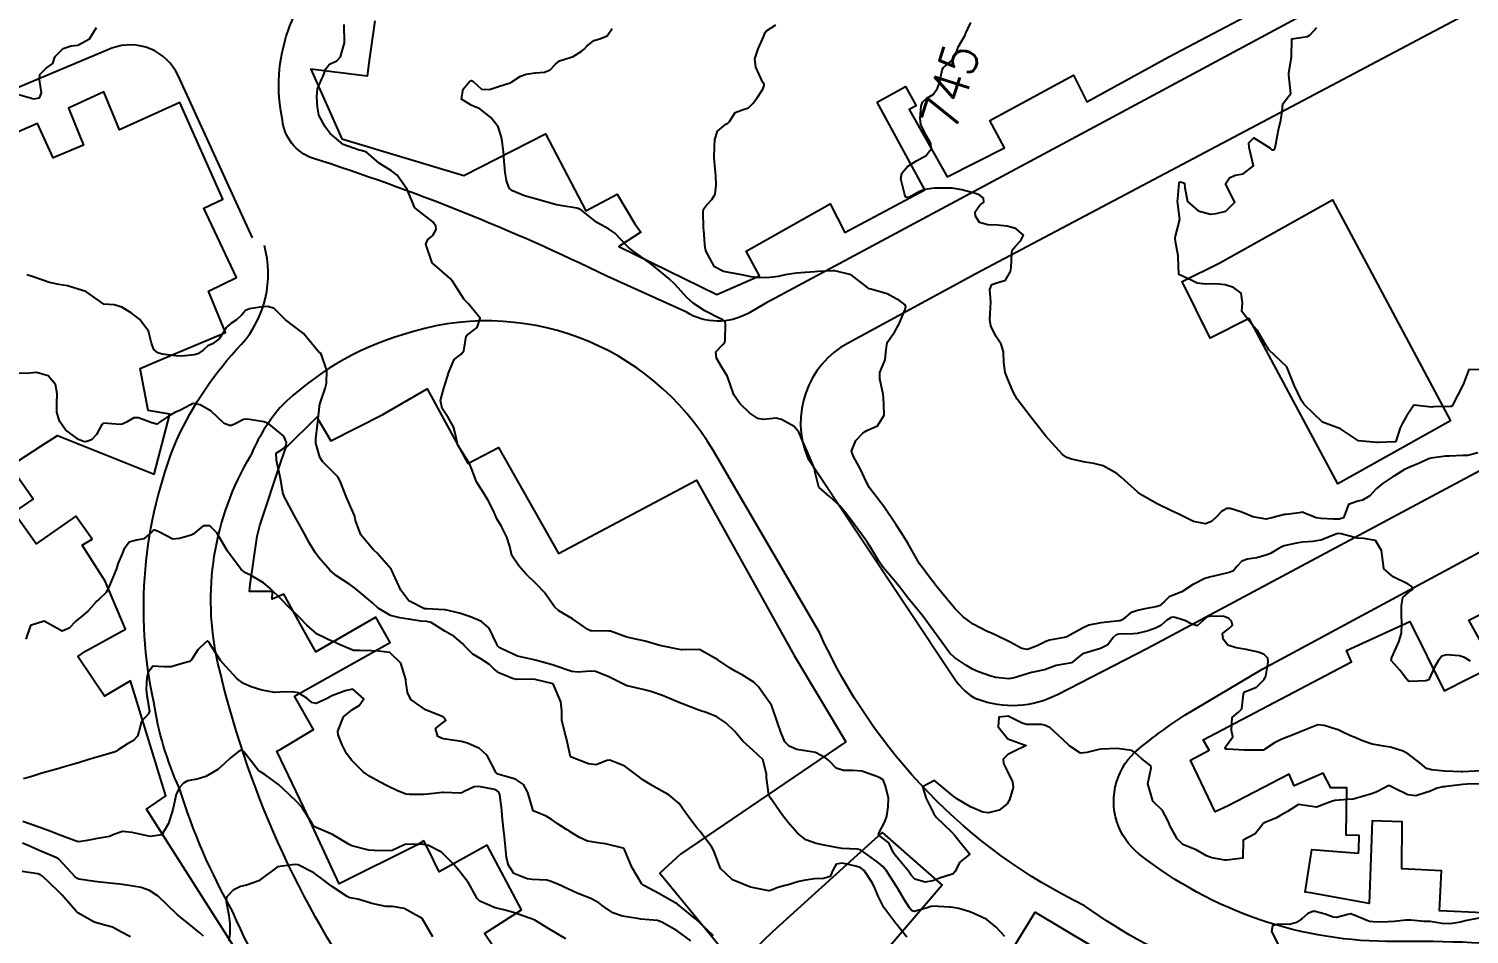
# Model space of a CAD drawing. Header units: metres. Extents: x 286371 to 293043, y 7462578 to 7466404.
# Drawn here: x 291840.9 to 291999, y 7462944 to 7463043.4 of the extents above; entities that cross this region are included whole.
import ezdxf
from ezdxf.enums import TextEntityAlignment as Align

# ---------------------------------------------------------------- set-up
doc = ezdxf.new("R2010")
doc.units = ezdxf.units.M
doc.header["$MEASUREMENT"] = 0
for name, color, linetype in [('Cotas', 45, 'Continuous'), ('Curvas de Nivel 1m', 11, 'Continuous'), ('Curvas de Nivel 5m', 15, 'Continuous'), ('Edificações', 30, 'Continuous'), ('Vias primárias', 230, 'Continuous')]:
    doc.layers.add(name, color=color, linetype=linetype)
doc.styles.add('Style-STANDARD', font='STANDARD.shx')

msp = doc.modelspace()

# ---------------------------------------------------------------- linework, layer by layer
at = {"layer": 'Curvas de Nivel 1m', "flags": 128}
for points, elevation in [([(291839.64, 7463036.26), (291841.44, 7463035.74), (291842.03, 7463035.83), (291842.25, 7463036.41), (291842.04, 7463037.85), (291842.08, 7463038.42), (291842.79, 7463039.11), (291843.5, 7463039.6), (291843.7, 7463040.21), (291843.78, 7463040.39), (291844.64, 7463041.26), (291845.53, 7463041.55), (291846.27, 7463041.61), (291847.54, 7463042.33), (291848.32, 7463043.56)], 741), ([(292000.3, 7462960.55), (291998.81, 7462960.52), (291998.3, 7462960.48), (291996.48, 7462960.24), (291996.3, 7462960.22), (291996.13, 7462960.22), (291995.49, 7462960.07), (291994.65, 7462959.71), (291994.29, 7462959.58), (291993.15, 7462959.23), (291992.28, 7462959.33), (291990.63, 7462960.14), (291990.3, 7462960.32), (291990.13, 7462960.31), (291989.79, 7462960.15), (291988.8, 7462959.65), (291988.28, 7462959.46), (291987.31, 7462959.16), (291986.27, 7462958.87), (291985.68, 7462958.81), (291984.27, 7462958.7), (291983.9, 7462958.61), (291982.9, 7462958.25), (291982.48, 7462958.05), (291982.26, 7462958), (291980.26, 7462958.29), (291979.05, 7462957.51), (291978.24, 7462957.02), (291977.79, 7462956.79), (291976.7, 7462956.35), (291976.39, 7462956.19), (291976.23, 7462955.99), (291975.52, 7462955.06), (291974.2, 7462954.38), (291974.17, 7462952.38), (291972.41, 7462952.17), (291972.17, 7462952.18), (291970.75, 7462952.44), (291970.18, 7462952.66), (291969.03, 7462953.31), (291968.19, 7462953.63), (291967.58, 7462953.87), (291966.96, 7462954.5), (291966.7, 7462954.99), (291966.22, 7462955.84), (291965.91, 7462956.52), (291965.35, 7462957.62), (291964.39, 7462958.54), (291964.32, 7462958.6), (291964.27, 7462958.69), (291963.74, 7462960.55), (291964.09, 7462962.31), (291964.05, 7462962.54), (291963.06, 7462963.28), (291962.35, 7462963.95), (291961.98, 7462964.2), (291960.36, 7462964.44), (291958.63, 7462964.36), (291958.36, 7462964.33), (291957.02, 7462963.98), (291956.35, 7462963.91), (291955.16, 7462964.68), (291954.38, 7462965.45), (291952.98, 7462966.72), (291952.4, 7462967), (291952.07, 7462967.06), (291950.4, 7462967.05), (291949.94, 7462967.22), (291948.41, 7462967.96), (291947.36, 7462967.85), (291947.29, 7462966.8), (291948.37, 7462965.5), (291950.36, 7462964.75), (291949.02, 7462964.11), (291948.35, 7462963.76), (291947.86, 7462963.27), (291947.89, 7462962.79), (291948.32, 7462961.91), (291948.86, 7462960.78), (291948.93, 7462960.13), (291948.54, 7462958.78), (291948.45, 7462958.61), (291948.27, 7462958.35), (291947.4, 7462957.66), (291946.25, 7462957.35), (291945.62, 7462957.45), (291944.26, 7462958.04), (291942.82, 7462958.87), (291942.28, 7462959.25), (291940.3, 7462960.9), (291939, 7462960.22), (291939.4, 7462958.92), (291940.25, 7462957.24), (291940.5, 7462956.9), (291942.22, 7462955.24), (291942.55, 7462954.87), (291944.18, 7462952.84), (291943.08, 7462951.94), (291942.56, 7462950.87), (291942.36, 7462950.66), (291942.15, 7462950.6), (291940.85, 7462950.18), (291940.13, 7462949.9), (291939.28, 7462949.77), (291938.14, 7462950.1), (291937.73, 7462950.53), (291937.44, 7462950.95), (291936.18, 7462952.51), (291935.96, 7462952.75), (291935.82, 7462952.97), (291935.29, 7462954.07), (291934.21, 7462954.93), (291934.18, 7462954.96), (291934.15, 7462955), (291934.22, 7462955.22), (291934.84, 7462956.38), (291935.06, 7462956.98), (291935.23, 7462958.01), (291935.25, 7462958.98), (291934.94, 7462960.34), (291934.66, 7462960.99), (291934.31, 7462961.2), (291933.97, 7462961.34), (291932.32, 7462961.92), (291931.34, 7462962.02), (291930.32, 7462962.02), (291929.53, 7462962.28), (291928.7, 7462963.09), (291928.52, 7462963.27), (291928.34, 7462963.41), (291927.24, 7462964), (291926.35, 7462964.12), (291925.19, 7462964.3), (291924.36, 7462964.69), (291923.88, 7462965.16), (291923.44, 7462966.23), (291923.11, 7462967.17), (291922.93, 7462967.7), (291922.42, 7462969.18), (291921.58, 7462970.34), (291920.97, 7462971.21), (291920.46, 7462971.72), (291919.21, 7462972.5), (291918.49, 7462972.88), (291917.87, 7462973.25), (291916.51, 7462974.17), (291914.52, 7462975.3), (291912.59, 7462975.26), (291912.52, 7462975.27), (291912.12, 7462975.34), (291910.53, 7462975.64), (291910.16, 7462975.74), (291908.54, 7462976.22), (291907.51, 7462976.44), (291906.54, 7462976.66), (291904.72, 7462977.29), (291904.55, 7462977.32), (291902.71, 7462977.33), (291902.55, 7462977.35), (291902.24, 7462977.49), (291900.57, 7462978.65), (291899.06, 7462979.54), (291898.59, 7462979.99), (291897.49, 7462981.56), (291896.63, 7462982.48), (291895.44, 7462983.59), (291894.66, 7462984.46), (291893.9, 7462985.62), (291893.7, 7462986.61), (291893.37, 7462987.62), (291892.72, 7462988.86), (291892.24, 7462989.64), (291891.88, 7462990.51), (291891.32, 7462991.66), (291890.79, 7462992.48), (291890.01, 7462993.68), (291889.54, 7462994.97), (291889.25, 7462995.69), (291888.84, 7462996.33), (291887.99, 7462997.71), (291887.71, 7462998.88), (291887.51, 7462999.72), (291886.91, 7463000.74), (291886.27, 7463001.73), (291886.07, 7463002.61), (291886.36, 7463003.73), (291886.5, 7463004.19), (291886.98, 7463005.72), (291887.59, 7463007.13), (291888.33, 7463007.7), (291888.65, 7463008.07), (291888.9, 7463009.7), (291888.96, 7463009.78), (291889.05, 7463009.84), (291890.11, 7463010.63), (291890.41, 7463011.67), (291889.1, 7463013.28), (291888.66, 7463013.7), (291887.82, 7463015.02), (291887.38, 7463015.72), (291887.14, 7463016), (291885.16, 7463017.75), (291884.45, 7463019.77), (291884.68, 7463020.3), (291885.22, 7463020.74), (291885.58, 7463021.4), (291885.57, 7463021.75), (291885.24, 7463022.22), (291883.26, 7463023.78), (291882.43, 7463025.8), (291881.32, 7463027.37), (291880.71, 7463027.82), (291879.34, 7463028.68), (291877.95, 7463029.87), (291877.36, 7463030.08), (291877.13, 7463030.11), (291875.37, 7463030.72), (291873.96, 7463031.93), (291873.4, 7463032.68), (291872.73, 7463033.94), (291872.56, 7463034.81), (291872.5, 7463035.95), (291872.58, 7463036.83), (291873.06, 7463037.94), (291873.19, 7463038.23), (291873.49, 7463039.03), (291873.87, 7463039.55), (291874.68, 7463039.92), (291875.09, 7463040.33), (291875.53, 7463041.9), (291875.48, 7463043.91)], 742), ([(292000.33, 7462961.97), (291998.32, 7462961.88), (291998.18, 7462961.88), (291996.32, 7462961.93), (291994.87, 7462962.08), (291994.33, 7462962.23), (291993.63, 7462962.8), (291992.35, 7462963.82), (291991.75, 7462964.12), (291990.36, 7462964.56), (291989.87, 7462964.64), (291988.36, 7462964.9), (291987.3, 7462965.26), (291986.38, 7462965.67), (291986, 7462965.83), (291985.15, 7462966.22), (291984.62, 7462966.46), (291984.39, 7462966.55), (291983.1, 7462966.96), (291982.4, 7462967.01), (291980.56, 7462966.29), (291980.38, 7462966.21), (291980.24, 7462966.16), (291978.37, 7462965.43), (291977.65, 7462965.05), (291976.58, 7462964.35), (291976.45, 7462964.26), (291976.35, 7462964.23), (291974.5, 7462964.23), (291974.35, 7462964.24), (291972.43, 7462964.34), (291972.35, 7462964.35), (291972.24, 7462964.42), (291972.24, 7462964.53), (291972.36, 7462964.74), (291973.07, 7462965.71), (291972.91, 7462966.41), (291972.99, 7462967.83), (291973.69, 7462968.4), (291974.04, 7462968.78), (291974.25, 7462970.39), (291974.28, 7462970.56), (291974.46, 7462970.68), (291975.66, 7462971.17), (291976.48, 7462971.97), (291976.62, 7462972.22), (291976.67, 7462972.35), (291976.96, 7462973.89), (291976.91, 7462974.35), (291976.52, 7462974.74), (291975.9, 7462974.99), (291974.53, 7462975.28), (291973.44, 7462975.49), (291972.53, 7462975.75), (291972, 7462976.42), (291971.92, 7462977.06), (291972.56, 7462977.52), (291973.01, 7462977.96), (291972.93, 7462978.41), (291972.58, 7462978.74), (291972.09, 7462978.91), (291970.58, 7462978.96), (291970.2, 7462978.83), (291969.79, 7462978.46), (291969.15, 7462977.88), (291968.57, 7462978.06), (291967.8, 7462978.49), (291966.58, 7462978.85), (291966.29, 7462978.8), (291965.8, 7462978.52), (291965.16, 7462977.93), (291964.56, 7462977.64), (291963.76, 7462977.34), (291962.55, 7462977.05), (291962.12, 7462977.01), (291960.55, 7462976.98), (291960.24, 7462976.91), (291959.93, 7462976.6), (291959.33, 7462975.81), (291958.53, 7462975.41), (291956.71, 7462974.86), (291956.52, 7462974.77), (291956.38, 7462974.67), (291955.36, 7462973.82), (291954.5, 7462973.68), (291953.65, 7462973.55), (291952.49, 7462973.1), (291952.2, 7462973.01), (291950.96, 7462972.75), (291950.58, 7462972.66), (291950.48, 7462972.63), (291949.07, 7462972.18), (291948.47, 7462972.09), (291947.05, 7462972.23), (291946.48, 7462972.37), (291945.14, 7462972.83), (291944.49, 7462973.14), (291943.81, 7462973.53), (291942.51, 7462974.4), (291941.98, 7462974.88), (291940.54, 7462976.9), (291939.08, 7462978.93), (291938.58, 7462979.51), (291937.38, 7462980.95), (291936.63, 7462981.99), (291935.8, 7462982.98), (291934.66, 7462984.28), (291934.2, 7462985), (291933.43, 7462986.27), (291932.96, 7462987.02), (291932.71, 7462987.39), (291931.49, 7462989.04), (291930.75, 7462990.04), (291929.92, 7462991.07), (291928.78, 7462992.08), (291927.61, 7462993.1), (291927.21, 7462994.71), (291927.14, 7462995.11), (291926.83, 7462995.84), (291926.28, 7462997.12), (291925.82, 7462998.18), (291925.4, 7462999.14), (291924.89, 7462999.78), (291923.52, 7463000.55), (291922.91, 7463000.67), (291921.55, 7463000.55), (291920.91, 7463000.65), (291920.05, 7463001.22), (291918.93, 7463002.31), (291918.27, 7463003.24), (291917.9, 7463004.32), (291917.6, 7463005.26), (291917, 7463006.22), (291916.38, 7463007.27), (291916.32, 7463007.98), (291917.04, 7463008.73), (291917.28, 7463009.02), (291917.32, 7463009.26), (291917.38, 7463010.95), (291917.33, 7463011.26), (291917.08, 7463011.46), (291916.74, 7463011.61), (291915.09, 7463012.46), (291913.82, 7463013.31), (291913.11, 7463013.94), (291911.82, 7463015.34), (291911.14, 7463016.03), (291909.5, 7463017.38), (291909.17, 7463017.64), (291908.33, 7463018.25), (291907.19, 7463019.04), (291906.73, 7463019.42), (291905.22, 7463021), (291904.52, 7463021.45), (291903.23, 7463022.16), (291901.54, 7463023.5), (291901.26, 7463023.67), (291901.03, 7463023.74), (291899.26, 7463024.01), (291898.65, 7463024.15), (291897.27, 7463024.55), (291895.97, 7463024.89), (291895.28, 7463025.09), (291893.98, 7463025.62), (291893.6, 7463025.93), (291893.31, 7463026.76), (291893.16, 7463027.64), (291893.04, 7463029.32), (291893.02, 7463029.63), (291892.84, 7463031.09), (291892.74, 7463031.64), (291892.41, 7463032.65), (291891.62, 7463033.65), (291891.42, 7463033.85), (291890.4, 7463034.64), (291889.43, 7463035.05), (291888.37, 7463035.71), (291888.55, 7463036.79), (291889.31, 7463037.69), (291889.48, 7463037.76), (291889.63, 7463037.68), (291890.57, 7463036.78), (291891.46, 7463036.77), (291892.12, 7463036.99), (291893.47, 7463037.41), (291893.63, 7463037.46), (291893.91, 7463037.62), (291894.86, 7463038.22), (291895.49, 7463038.45), (291896.48, 7463038.59), (291897.49, 7463038.66), (291898.12, 7463038.93), (291898.69, 7463039.55), (291899.14, 7463039.91), (291899.51, 7463040.03), (291900.64, 7463040.4), (291901.53, 7463040.92), (291901.85, 7463041.18), (291902.13, 7463041.5), (291902.9, 7463042.13), (291903.55, 7463042.32), (291904.36, 7463042.65), (291904.93, 7463043.45)], 743), ([(291999.14, 7462974), (291998.51, 7462974.41), (291997.95, 7462974.59), (291996.51, 7462974.71), (291996, 7462974.56), (291995.6, 7462974.06), (291995.21, 7462973.35), (291994.63, 7462972.07), (291994.57, 7462971.98), (291994.47, 7462971.92), (291994.26, 7462971.87), (291992.47, 7462971.79), (291992.26, 7462971.9), (291992.08, 7462972.11), (291991.4, 7462973.03), (291990.5, 7462974.05), (291990.45, 7462974.15), (291990.51, 7462974.4), (291991.3, 7462976.12), (291991.59, 7462977.08), (291991.62, 7462978.12), (291991.58, 7462979.12), (291991.58, 7462980.12), (291991.72, 7462981.01), (291992.63, 7462981.8), (291992.83, 7462981.91), (291992.75, 7462982.1), (291992.64, 7462982.26), (291992.3, 7462982.45), (291990.65, 7462983.25), (291989.64, 7462984.15), (291989.48, 7462985.35), (291989.39, 7462986.15), (291988.71, 7462987.25), (291987.43, 7462987.46), (291986.71, 7462987.53), (291984.97, 7462987.97), (291984.72, 7462988.03), (291984.48, 7462987.99), (291982.71, 7462987.29), (291981.84, 7462987.14), (291980.71, 7462987.08), (291980.05, 7462986.96), (291978.7, 7462986.66), (291978.45, 7462986.57), (291978.05, 7462986.33), (291977.21, 7462985.83), (291976.68, 7462985.64), (291975.7, 7462985.35), (291974.68, 7462985.19), (291974.06, 7462985), (291973.51, 7462984.4), (291973.13, 7462983.93), (291972.65, 7462983.73), (291971.61, 7462983.47), (291970.65, 7462983.25), (291970, 7462983.09), (291968.79, 7462982.47), (291968.69, 7462982.42), (291968.63, 7462982.38), (291967.48, 7462981.64), (291966.62, 7462981.29), (291966.07, 7462981.06), (291965.52, 7462980.52), (291965.03, 7462980.1), (291964.6, 7462979.96), (291963.39, 7462979.75), (291962.59, 7462979.57), (291961.84, 7462979.32), (291960.97, 7462978.59), (291960.71, 7462978.45), (291960.57, 7462978.43), (291958.92, 7462978.26), (291958.57, 7462978.21), (291957.24, 7462977.97), (291956.56, 7462977.65), (291954.85, 7462976.69), (291954.54, 7462976.62), (291952.94, 7462976.31), (291952.54, 7462976.16), (291951.58, 7462975.68), (291950.52, 7462975.31), (291949.88, 7462975.41), (291948.53, 7462976.13), (291947.18, 7462976.8), (291946.55, 7462977.07), (291946.11, 7462977.26), (291944.56, 7462978.07), (291943.47, 7462978.86), (291942.59, 7462979.75), (291941.64, 7462980.89), (291940.62, 7462982.14), (291940, 7462982.91), (291938.67, 7462984.71), (291938.53, 7462984.94), (291938.34, 7462985.27), (291937.4, 7462986.95), (291936.72, 7462988.02), (291936.11, 7462988.97), (291934.76, 7462990.99), (291933.16, 7462993.02), (291932.8, 7462993.73), (291932.23, 7462995.03), (291931.42, 7462996.48), (291931.2, 7462997.05), (291931.69, 7462998.23), (291932.45, 7462999.03), (291932.7, 7462999.22), (291932.89, 7462999.33), (291934.05, 7462999.85), (291934.77, 7463001), (291934.78, 7463001.13), (291934.72, 7463003), (291934.68, 7463003.27), (291934.32, 7463005), (291934.3, 7463005.69), (291934.86, 7463007), (291934.9, 7463007.1), (291935.02, 7463008.24), (291935.1, 7463008.92), (291935.12, 7463008.99), (291935.9, 7463010.13), (291936.4, 7463010.97), (291937.09, 7463012.63), (291937.15, 7463012.95), (291937.1, 7463013.11), (291936.52, 7463013.55), (291935.12, 7463014.32), (291933.32, 7463014.84), (291933.13, 7463014.89), (291932.97, 7463015.03), (291931.15, 7463016.42), (291929.37, 7463016.87), (291929.16, 7463016.87), (291927.5, 7463016.77), (291927.16, 7463016.74), (291925.65, 7463016.64), (291925.16, 7463016.59), (291923.91, 7463016.4), (291923.15, 7463016.23), (291922.23, 7463016.11), (291921.15, 7463016.09), (291920.18, 7463016.18), (291919.15, 7463016.42), (291917.72, 7463016.69), (291917.16, 7463016.78), (291916.16, 7463017.28), (291915.19, 7463019.04), (291915.15, 7463019.3), (291915.14, 7463019.35), (291914.97, 7463021.3), (291914.96, 7463021.57), (291914.9, 7463023.3), (291914.94, 7463023.61), (291915.27, 7463024.06), (291915.88, 7463024.68), (291916.23, 7463025.28), (291916.33, 7463026.25), (291916.3, 7463027.28), (291916.2, 7463028.41), (291916.13, 7463029.28), (291916.17, 7463030.48), (291916.2, 7463031.28), (291916.48, 7463032.18), (291917.4, 7463032.95), (291917.61, 7463033.06), (291917.79, 7463033.26), (291918.44, 7463034.23), (291919.42, 7463034.59), (291919.89, 7463034.76), (291920.35, 7463035.22), (291920.83, 7463035.83), (291921.46, 7463036.81), (291921.62, 7463037.2), (291921.6, 7463037.34), (291921.47, 7463037.54), (291920.7, 7463039.22), (291920.6, 7463040.13), (291920.96, 7463041.21), (291921.56, 7463042.62), (291921.72, 7463043.03), (291921.86, 7463043.19), (291922.89, 7463043.86)], 744), ([(292000.99, 7463005.98), (291998.99, 7463006.01), (291998.44, 7463004.55), (291998.17, 7463004.03), (291997.75, 7463003.23), (291997.15, 7463002.04), (291997.02, 7463001.96), (291996.93, 7463001.95), (291995.1, 7463001.91), (291994.93, 7463001.9), (291992.93, 7463002.1), (291992.12, 7463000.92), (291991.69, 7463000.12), (291991.42, 7462999.61), (291990.97, 7462998.13), (291990.92, 7462998.09), (291990.87, 7462998.08), (291989.01, 7462998.03), (291988.87, 7462998.03), (291986.87, 7462998.19), (291984.89, 7462999.52), (291982.9, 7463000.25), (291980.93, 7463002.14), (291980.82, 7463002.29), (291980.61, 7463002.62), (291979.81, 7463004.3), (291979, 7463006.31), (291977.03, 7463008.19), (291976.9, 7463008.35), (291976.69, 7463008.7), (291975.72, 7463010.36), (291975.07, 7463011.08), (291974.07, 7463012.39), (291974.14, 7463013.36), (291973.98, 7463014.39), (291973.13, 7463015.04), (291972.23, 7463015.33), (291971.14, 7463015.43), (291970.07, 7463015.39), (291969.14, 7463015.51), (291968.49, 7463015.82), (291967.15, 7463016.45), (291967.12, 7463016.5), (291967.06, 7463018.37), (291967.05, 7463018.5), (291966.77, 7463020.06), (291966.73, 7463020.5), (291967.24, 7463022.49), (291967, 7463024.5), (291967.02, 7463024.75), (291967.18, 7463026.5), (291967.22, 7463026.58), (291967.31, 7463026.62), (291967.76, 7463026.49), (291967.81, 7463025.98), (291968.1, 7463024.48), (291969.26, 7463023.43), (291970.6, 7463023.09), (291971.25, 7463023.14), (291972.29, 7463023.39), (291973.27, 7463024.4), (291972.25, 7463026.42), (291972.68, 7463027.05), (291973.32, 7463027.34), (291974.19, 7463027.52), (291975.33, 7463028.37), (291974.84, 7463030.38), (291974.83, 7463030.92), (291975.38, 7463031.47), (291977.11, 7463030.35), (291977.36, 7463030.15), (291977.59, 7463030.12), (291977.7, 7463030.34), (291977.98, 7463031.74), (291978.07, 7463032.33), (291978.35, 7463033.39), (291978.49, 7463034.33), (291978.56, 7463035.2), (291979.45, 7463036.31), (291979.21, 7463038.32), (291979.22, 7463038.59), (291979.52, 7463040.31), (291979.55, 7463042.31), (291981.26, 7463042.58), (291981.56, 7463042.77), (291982.29, 7463043.56)], 746), ([(291948.04, 7462943.78), (291947.07, 7462944.8), (291946.07, 7462945.64), (291944.56, 7462946.36), (291944.08, 7462946.53), (291942.99, 7462946.86), (291942.09, 7462947.02), (291941.94, 7462947.02), (291940.09, 7462947.11), (291939.9, 7462947.09), (291939.41, 7462946.91), (291938.08, 7462946.54), (291937.79, 7462946.65), (291937.56, 7462946.94), (291936.99, 7462947.84), (291936.32, 7462948.97), (291936.24, 7462949.09), (291936.13, 7462949.27), (291935.47, 7462950.31), (291935.03, 7462950.99), (291934.64, 7462951.47), (291934.17, 7462951.88), (291932.54, 7462953.03), (291932.34, 7462953.19), (291932.19, 7462953.29), (291931.84, 7462953.39), (291930.19, 7462953.46), (291929.74, 7462953.52), (291928.19, 7462953.82), (291927.32, 7462953.99), (291926.2, 7462954.4), (291925.25, 7462955.14), (291924.23, 7462956.3), (291923.59, 7462957.16), (291922.27, 7462959.03), (291922.18, 7462959.19), (291922.12, 7462959.34), (291921.88, 7462961.19), (291921.87, 7462961.63), (291921.47, 7462963.2), (291920.35, 7462964.26), (291919.25, 7462965.23), (291918.38, 7462966.28), (291917.4, 7462967.26), (291916.4, 7462967.9), (291915.36, 7462968.34), (291914.42, 7462968.64), (291912.64, 7462969.33), (291912.43, 7462969.4), (291912.34, 7462969.43), (291910.45, 7462970.23), (291909.15, 7462970.69), (291908.46, 7462970.88), (291906.58, 7462971.3), (291906.46, 7462971.34), (291906.3, 7462971.43), (291904.48, 7462972.33), (291903.1, 7462972.86), (291902.49, 7462972.93), (291901.19, 7462972.8), (291900.48, 7462972.88), (291898.55, 7462973.54), (291898.49, 7462973.56), (291898.47, 7462973.57), (291896.5, 7462974.12), (291895.83, 7462974.26), (291894.51, 7462974.57), (291892.8, 7462975.35), (291892.52, 7462975.51), (291892.37, 7462975.64), (291892.21, 7462975.96), (291891.43, 7462977.65), (291890.56, 7462978.37), (291889.38, 7462978.87), (291888.58, 7462979.15), (291888.15, 7462979.27), (291886.58, 7462979.64), (291886.51, 7462979.65), (291884.58, 7462979.74), (291884.3, 7462979.77), (291882.6, 7462980.65), (291881.71, 7462981.81), (291880.91, 7462983.56), (291880.81, 7462983.82), (291880.66, 7462984.11), (291879.13, 7462985.85), (291878.69, 7462986.27), (291877.33, 7462987.88), (291876.74, 7462989.46), (291876.66, 7462989.89), (291876.62, 7462990.01), (291875.8, 7462991.9), (291875.12, 7462993.59), (291874.99, 7462993.91), (291874.81, 7462994.25), (291873.13, 7462995.94), (291872.84, 7462996.41), (291872.39, 7462997.95), (291872.4, 7462998.43), (291872.57, 7462999.95), (291872.6, 7463000.25), (291872.78, 7463001.95), (291872.8, 7463002.07), (291872.93, 7463002.56), (291873.41, 7463003.94), (291873.57, 7463004.54), (291873.6, 7463005.93), (291873.01, 7463007.65), (291872.88, 7463007.81), (291872.71, 7463007.94), (291871.04, 7463009.96), (291869.07, 7463011.47), (291868.52, 7463012.01), (291867.8, 7463012.73), (291867.1, 7463012.94), (291866.29, 7463012.85), (291865.09, 7463012.7), (291864.66, 7463012.5), (291864.3, 7463012.08), (291863.68, 7463011.48), (291863.07, 7463011.09), (291862.55, 7463010.62), (291862.25, 7463010.11), (291861.78, 7463009.38), (291861.04, 7463008.86), (291860.54, 7463008.63), (291860, 7463008.14), (291859.42, 7463007.75), (291859.02, 7463007.63), (291857.69, 7463007.5), (291857.01, 7463007.54), (291855.5, 7463007.72), (291855.02, 7463007.84), (291854.6, 7463008.22), (291854.36, 7463008.9), (291854.01, 7463010.23), (291853.07, 7463011.53), (291852.1, 7463012.26), (291851.09, 7463012.88), (291850.26, 7463013.12), (291849.1, 7463013.2), (291847.49, 7463014.33), (291847.12, 7463014.58), (291846.75, 7463014.71), (291845.13, 7463015.2), (291844.16, 7463015.34), (291843.13, 7463015.56), (291841.36, 7463016.2), (291841.14, 7463016.27), (291840.65, 7463016.43)], 741), ([(291916.04, 7462943.85), (291914.56, 7462945.3), (291914.07, 7462945.72), (291912.09, 7462947.33), (291910.11, 7462948.47), (291908.38, 7462949.39), (291908.13, 7462949.59), (291907.08, 7462951.41), (291906.26, 7462953.35), (291906.22, 7462953.42), (291906.18, 7462953.46), (291906.13, 7462953.48), (291904.19, 7462953.95), (291903.61, 7462954.05), (291902.2, 7462954.25), (291901.35, 7462954.65), (291900.21, 7462955.36), (291900.11, 7462955.41), (291899.92, 7462955.52), (291898.89, 7462956.21), (291898.23, 7462956.68), (291897.67, 7462956.99), (291896.24, 7462957.58), (291895.65, 7462959.59), (291895.19, 7462960.49), (291894.31, 7462961.06), (291892.35, 7462961.61), (291892.31, 7462961.63), (291892.29, 7462961.64), (291892.19, 7462961.77), (291891.2, 7462963.66), (291890.36, 7462964.43), (291889.04, 7462965.02), (291888.37, 7462965.2), (291886.66, 7462965.44), (291886.37, 7462965.5), (291885.79, 7462965.74), (291885.51, 7462966.63), (291886.4, 7462967.31), (291886.64, 7462967.49), (291886.56, 7462967.73), (291886.41, 7462967.86), (291886.18, 7462967.97), (291884.42, 7462968.67), (291882.81, 7462969.79), (291882.45, 7462970.56), (291882.28, 7462971.8), (291882.27, 7462972), (291881.73, 7462973.81), (291880.51, 7462974.97), (291879.25, 7462975.11), (291878.51, 7462975.13), (291877.19, 7462975.19), (291876.51, 7462975.2), (291874.79, 7462975.91), (291874.53, 7462976.05), (291874.3, 7462976.14), (291872.54, 7462976.98), (291871.41, 7462977.96), (291870.58, 7462978.82), (291869.38, 7462979.99), (291868.61, 7462980.78), (291867.35, 7462982.02), (291866.63, 7462982.61), (291865.29, 7462983.41), (291864.65, 7462983.72), (291864.19, 7462984.07), (291862.68, 7462986.09), (291861.51, 7462988.11), (291860.73, 7462988.88), (291860, 7462988.86), (291859.13, 7462988.15), (291858.91, 7462987.95), (291858.71, 7462987.84), (291857.4, 7462987.48), (291856.7, 7462987.42), (291855.14, 7462988.21), (291854.72, 7462988.4), (291854.55, 7462988.38), (291854.39, 7462988.22), (291853.51, 7462987.43), (291852.7, 7462987.28), (291851.88, 7462987.07), (291851.32, 7462986.26), (291851.14, 7462985.8), (291850.66, 7462984.68), (291850.53, 7462984.28), (291850.46, 7462984.08), (291849.72, 7462982.3), (291849.37, 7462981.55), (291848.6, 7462980.8), (291848.33, 7462980.59), (291848.07, 7462980.32), (291847.39, 7462979.53), (291846.57, 7462978.84), (291846.29, 7462978.62), (291846, 7462978.35), (291845.29, 7462977.62), (291844.55, 7462977.32), (291842.56, 7462978.4), (291841.06, 7462977.93), (291840.53, 7462976.43)], 739), ([(291913.57, 7462943.31), (291912.05, 7462944.4), (291910.36, 7462945.36), (291910.07, 7462945.49), (291909.91, 7462945.53), (291908.07, 7462945.71), (291907.71, 7462945.76), (291906.07, 7462946.01), (291905, 7462946.37), (291904.09, 7462947.02), (291903.84, 7462947.21), (291903.46, 7462947.47), (291902.57, 7462947.95), (291902.1, 7462948.13), (291901.07, 7462948.55), (291900.12, 7462949), (291898.94, 7462949.54), (291898.13, 7462949.87), (291897.73, 7462949.96), (291896.13, 7462950.06), (291895.6, 7462950.12), (291894.14, 7462950.69), (291893.54, 7462951.62), (291893.33, 7462952.46), (291893.22, 7462953.63), (291893.11, 7462954.72), (291893, 7462955.63), (291892.86, 7462957.02), (291892.79, 7462957.64), (291892.58, 7462959.34), (291892.46, 7462959.64), (291892.29, 7462959.79), (291892.01, 7462959.93), (291890.29, 7462960.27), (291889.76, 7462960.21), (291888.66, 7462959.7), (291888.42, 7462959.57), (291888.28, 7462959.54), (291886.4, 7462959.61), (291886.28, 7462959.61), (291884.64, 7462959.4), (291884.28, 7462959.38), (291882.69, 7462959.37), (291882.28, 7462959.43), (291881.28, 7462959.81), (291880.29, 7462960.3), (291879.38, 7462960.76), (291878.31, 7462961.34), (291877.57, 7462961.87), (291876.33, 7462963.11), (291875.76, 7462963.89), (291875.28, 7462964.82), (291874.84, 7462965.91), (291874.79, 7462966.32), (291875.42, 7462967.9), (291876.42, 7462968.72), (291877.15, 7462969.14), (291877.65, 7462969.87), (291876.45, 7462970.92), (291875.59, 7462970.75), (291874.44, 7462970.31), (291874.15, 7462970.2), (291873.64, 7462969.93), (291872.43, 7462969.38), (291871.95, 7462969.47), (291871.41, 7462969.96), (291870.44, 7462970.53), (291869.77, 7462970.66), (291868.44, 7462970.61), (291867.87, 7462970.59), (291866.45, 7462970.81), (291865.29, 7462971.21), (291864.46, 7462971.55), (291863.75, 7462972.08), (291862.49, 7462973.42), (291861.93, 7462974.1), (291860.74, 7462975.91), (291860.61, 7462976.12), (291860.54, 7462976.21), (291860.46, 7462976.2), (291860.35, 7462976.13), (291859.42, 7462975.24), (291858.72, 7462974.15), (291858.61, 7462974.04), (291858.5, 7462973.99), (291857.1, 7462973.57), (291856.49, 7462973.4), (291855.68, 7462973.39), (291854.49, 7462973.48), (291853.96, 7462972.75), (291853.83, 7462972.23), (291853.74, 7462970.95), (291853.82, 7462970.23), (291854.12, 7462968.52), (291854.01, 7462968.23), (291853.25, 7462967.39), (291852.96, 7462966.25), (291852.82, 7462965.79), (291852.36, 7462965.3), (291851.7, 7462964.92), (291850.68, 7462964.28), (291850.49, 7462964.14), (291850.34, 7462964.06), (291848.99, 7462963.65), (291848.33, 7462963.47), (291847.46, 7462963.2), (291846.32, 7462962.85), (291845.94, 7462962.73), (291844.65, 7462962.37), (291844.39, 7462962.3), (291844.31, 7462962.28), (291842.84, 7462961.87), (291842.31, 7462961.7), (291841.33, 7462961.39), (291840.3, 7462961.1)], 738), ([(291899.82, 7462943.53), (291898.05, 7462944.59), (291896.42, 7462945.58), (291896.07, 7462945.74), (291895.84, 7462945.81), (291894.08, 7462946.42), (291893.01, 7462946.7), (291892.08, 7462946.94), (291890.38, 7462947.67), (291890.1, 7462947.96), (291889.16, 7462949.69), (291888.14, 7462951.01), (291887.54, 7462951.71), (291886.18, 7462953.04), (291884.77, 7462953.76), (291884.2, 7462953.9), (291884.05, 7462953.91), (291882.2, 7462953.88), (291882.13, 7462953.87), (291882.01, 7462953.8), (291880.78, 7462953.22), (291880.18, 7462953.18), (291878.79, 7462953.24), (291878.19, 7462953.26), (291876.32, 7462953.75), (291876.19, 7462953.8), (291876.03, 7462953.89), (291874.21, 7462954.97), (291872.41, 7462955.75), (291872.22, 7462955.85), (291872.13, 7462955.95), (291871.97, 7462956.2), (291870.86, 7462957.97), (291870.26, 7462958.59), (291868.79, 7462960), (291868.29, 7462960.47), (291866.77, 7462961.56), (291866.31, 7462961.85), (291866.06, 7462962.04), (291865.02, 7462963.36), (291864.48, 7462964.06), (291864.35, 7462964.2), (291864.17, 7462964.24), (291863.87, 7462964.07), (291863.02, 7462963.4), (291862.32, 7462962.75), (291861.62, 7462962.11), (291860.3, 7462961.34), (291859.37, 7462961.07), (291858.29, 7462960.86), (291857.84, 7462960.63), (291857.46, 7462960.18), (291857.05, 7462959.4), (291856.79, 7462958.19), (291856.7, 7462957.73), (291856.22, 7462956.19), (291855.48, 7462954.94), (291854.2, 7462954.77), (291853.54, 7462954.9), (291852.21, 7462955.19), (291851.17, 7462955.31), (291850.2, 7462954.97), (291849.74, 7462954.76), (291848.2, 7462954.5), (291848.03, 7462954.48), (291847.27, 7462954.33), (291846.35, 7462954.18), (291846.19, 7462954.2), (291845.79, 7462954.35), (291844.2, 7462954.96), (291843.3, 7462955.3), (291842.21, 7462955.72), (291840.22, 7462956.43)], 737), ([(291860.04, 7462943.81), (291859.68, 7462944.14), (291858.06, 7462945.48), (291857.19, 7462946.18), (291856.09, 7462947.22), (291855.08, 7462948.21), (291854.11, 7462948.85), (291853.2, 7462949.16), (291852.12, 7462949.36), (291850.87, 7462949.52), (291850.12, 7462949.59), (291848.69, 7462949.74), (291848.13, 7462949.81), (291846.37, 7462950.1), (291846.13, 7462950.2), (291845.97, 7462950.35), (291844.16, 7462952.28), (291844.02, 7462952.38), (291842.18, 7462953.17), (291840.88, 7462953.73), (291840.19, 7462954.02)], 736), ([(291885.22, 7462943.75), (291884.06, 7462945.76), (291882.08, 7462946.85), (291880.8, 7462947.1), (291880.08, 7462947.08), (291878.54, 7462947.4), (291878.09, 7462947.56), (291877, 7462947.87), (291876.11, 7462948.04), (291875.81, 7462948.19), (291874.12, 7462949.31), (291873.29, 7462949.93), (291872.15, 7462950.77), (291870.46, 7462951.67), (291870.16, 7462951.7), (291869.81, 7462951.64), (291868.16, 7462951.42), (291866.32, 7462950.04), (291866.22, 7462949.95), (291866.13, 7462949.9), (291864.76, 7462949.43), (291864.12, 7462949.26), (291863.31, 7462948.89), (291862.59, 7462948.1), (291862.54, 7462947.65), (291862.84, 7462946.09), (291862.93, 7462945.22), (291862.93, 7462944.09), (291862.82, 7462943.3)], 736), ([(292000.07, 7462945.79), (291998.59, 7462945.5), (291998.06, 7462945.37), (291996.93, 7462945.17), (291996.06, 7462945.23), (291994.73, 7462945.42), (291994.07, 7462945.45), (291992.61, 7462945.57), (291992.07, 7462945.59), (291990.77, 7462945.44), (291990.07, 7462945.39), (291988.88, 7462945.36), (291988.07, 7462945.44), (291986.21, 7462946.2), (291986.08, 7462946.26), (291986.03, 7462946.26), (291985.69, 7462946.21), (291984.44, 7462945.87), (291984.08, 7462945.92), (291983.19, 7462946.25), (291982.09, 7462946.54), (291981.81, 7462946.55), (291981.25, 7462946.28), (291980.63, 7462945.73), (291980.07, 7462945.31), (291979.27, 7462945.11), (291978.07, 7462945.15), (291977.43, 7462944.96), (291977.31, 7462944.34), (291978.03, 7462942.92)], 741)]:
    msp.add_lwpolyline(points, dxfattribs=dict(at, elevation=elevation))
at = {"layer": 'Curvas de Nivel 5m', "flags": 128}
for points, elevation in [([(291999.98, 7462996.87), (291998.85, 7462996.6), (291998.3, 7462996.58), (291996.85, 7462996.51), (291996.4, 7462996.5), (291994.85, 7462996.3), (291994.67, 7462996.25), (291994.27, 7462996.08), (291993.29, 7462995.64), (291992.83, 7462995.47), (291991.9, 7462995.04), (291990.82, 7462994.36), (291990.68, 7462994.27), (291990.46, 7462994.14), (291989.47, 7462993.49), (291988.8, 7462992.92), (291988.43, 7462992.53), (291988.1, 7462992.17), (291987.29, 7462991.68), (291986.77, 7462991.59), (291985.76, 7462991.22), (291985.4, 7462990.21), (291985.2, 7462989.76), (291984.74, 7462989.61), (291984.11, 7462989.6), (291982.75, 7462989.66), (291982.22, 7462989.74), (291980.86, 7462990.29), (291980.8, 7462990.34), (291980.75, 7462990.35), (291980.7, 7462990.35), (291980.35, 7462990.3), (291978.95, 7462990.12), (291978.75, 7462990.1), (291977.35, 7462989.74), (291976.74, 7462989.59), (291975.25, 7462989.87), (291974.75, 7462990.08), (291973.95, 7462990.4), (291972.76, 7462990.77), (291972.4, 7462990.78), (291971.83, 7462990.43), (291971.29, 7462989.89), (291970.74, 7462989.36), (291970.08, 7462989.1), (291968.74, 7462989.33), (291967.12, 7462990.13), (291966.75, 7462990.33), (291966.34, 7462990.51), (291964.77, 7462991.27), (291963.13, 7462992.21), (291962.78, 7462992.45), (291962.64, 7462992.57), (291960.81, 7462994.22), (291960.33, 7462994.6), (291958.84, 7462995.46), (291957.79, 7462995.69), (291956.84, 7462995.85), (291955.34, 7462996.18), (291954.85, 7462996.36), (291954.37, 7462996.69), (291952.88, 7462998.33), (291952.54, 7462998.72), (291950.91, 7463000.74), (291949.39, 7463002.77), (291948.96, 7463003.58), (291948.44, 7463004.78), (291948.08, 7463005.69), (291947.92, 7463006.79), (291947.87, 7463007.95), (291947.62, 7463008.8), (291947.05, 7463009.68), (291946.49, 7463010.81), (291946.37, 7463011.52), (291946.46, 7463012.81), (291946.48, 7463013.44), (291946.4, 7463014.82), (291946.61, 7463015.34), (291947.14, 7463015.55), (291948.11, 7463015.82), (291948.66, 7463016.78), (291948.72, 7463017.22), (291948.81, 7463018.78), (291948.85, 7463019.12), (291949.2, 7463019.58), (291949.79, 7463020.18), (291950.08, 7463020.76), (291949.23, 7463021.49), (291948.26, 7463021.77), (291947.24, 7463021.87), (291946.17, 7463021.89), (291945.24, 7463022.17), (291944.81, 7463022.84), (291944.76, 7463023.34), (291945.27, 7463024.07), (291945.71, 7463024.4), (291945.7, 7463024.83), (291945.29, 7463025.18), (291944.8, 7463025.33), (291943.3, 7463025.76), (291942.26, 7463025.92), (291941.3, 7463025.93), (291940.29, 7463025.92), (291939.3, 7463025.78), (291938.66, 7463025.56), (291937.56, 7463024.95), (291937.35, 7463024.89), (291937.28, 7463024.89), (291937.16, 7463024.96), (291937.05, 7463025.2), (291936.6, 7463026.97), (291936.71, 7463027.58), (291937.33, 7463028.3), (291937.73, 7463028.56), (291938.34, 7463028.94), (291938.99, 7463029.29), (291939.35, 7463029.49), (291939.98, 7463030.3), (291939.86, 7463030.92), (291939.39, 7463031.7), (291938.81, 7463032.93), (291938.73, 7463033.62), (291938.85, 7463034.93), (291938.99, 7463035.38), (291939.45, 7463035.82), (291940.15, 7463036.21), (291940.63, 7463036.91), (291940.87, 7463037.5), (291941.16, 7463038.9), (291941.25, 7463039.14), (291941.5, 7463039.35), (291942.33, 7463040.06), (291942.72, 7463040.88), (291942.93, 7463041.48), (291943.55, 7463042.53), (291943.68, 7463042.74), (291943.73, 7463042.86), (291944.3, 7463044.12)], 745), ([(291937.27, 7462943.72), (291936.29, 7462944.97), (291936.18, 7462945.1), (291936.06, 7462945.23), (291934.76, 7462946.99), (291934.11, 7462948.23), (291933.81, 7462949.01), (291933.51, 7462949.64), (291932.6, 7462951.03), (291932.16, 7462951.36), (291931.69, 7462951.51), (291930.17, 7462951.83), (291929.5, 7462951.74), (291929.14, 7462951.08), (291928.85, 7462950.38), (291928.14, 7462950.17), (291927.13, 7462950.12), (291926.14, 7462949.98), (291925.43, 7462949.84), (291924.13, 7462949.43), (291923.91, 7462949.37), (291923.11, 7462949.17), (291922.41, 7462948.89), (291922.12, 7462948.81), (291920.12, 7462949.21), (291918.14, 7462950.02), (291916.83, 7462951.26), (291916.18, 7462952.9), (291916.06, 7462953.28), (291915.88, 7462953.59), (291914.58, 7462955.3), (291914.22, 7462955.73), (291913.02, 7462957.32), (291912.26, 7462958.38), (291911.13, 7462959.35), (291910.28, 7462959.82), (291909.32, 7462960.35), (291908.3, 7462960.97), (291907.76, 7462961.4), (291906.32, 7462962.48), (291904.65, 7462963.14), (291904.34, 7462963.11), (291903.16, 7462962.64), (291902.33, 7462962.73), (291900.34, 7462963.51), (291899.9, 7462965.52), (291899.72, 7462966.19), (291899.41, 7462967.53), (291899.38, 7462968.57), (291899.27, 7462969.53), (291898.46, 7462971.54), (291896.47, 7462972), (291896.02, 7462972.03), (291894.47, 7462972.01), (291893.97, 7462972.11), (291892.48, 7462972.73), (291891.97, 7462973.13), (291891.45, 7462973.65), (291890.5, 7462974.25), (291889.62, 7462974.79), (291888.72, 7462975.69), (291888.53, 7462975.93), (291887.56, 7462976.73), (291886.55, 7462977.3), (291885.85, 7462977.75), (291885.05, 7462978.24), (291884.56, 7462978.36), (291883.92, 7462978.41), (291882.57, 7462978.61), (291881.61, 7462978.77), (291880.57, 7462979.02), (291879.22, 7462979.84), (291878.59, 7462980.42), (291876.86, 7462981.88), (291876.63, 7462982.06), (291876.11, 7462982.42), (291874.65, 7462983.38), (291873.99, 7462983.92), (291872.68, 7462985.41), (291872.3, 7462985.95), (291871.69, 7462986.97), (291871.13, 7462987.97), (291870.73, 7462988.71), (291870.05, 7462989.98), (291869.15, 7462991.62), (291868.96, 7462992), (291868.78, 7462992.53), (291868.49, 7462994.01), (291868.44, 7462994.38), (291868.08, 7462996.02), (291868.03, 7462996.84), (291868.85, 7462997.37), (291869.14, 7462997.72), (291869.15, 7462998), (291868.87, 7462998.7), (291867.25, 7463000.03), (291866.9, 7463000.21), (291866.66, 7463000.27), (291864.9, 7463000.57), (291864.43, 7463000.54), (291863.54, 7463000.08), (291863.11, 7462999.87), (291862.89, 7462999.87), (291862.33, 7463000.1), (291860.91, 7463001.46), (291859.7, 7463002.14), (291858.93, 7463002.29), (291858.81, 7463002.27), (291858.62, 7463002.16), (291857.51, 7463001.58), (291856.91, 7463001.3), (291856.2, 7463000.9), (291855.2, 7463000.21), (291855.02, 7463000.08), (291854.89, 7463000.03), (291854.27, 7463000.22), (291852.9, 7463000.72), (291852.42, 7463000.73), (291851.58, 7463000.26), (291851.14, 7463000.03), (291850.9, 7462999.99), (291849.08, 7463000.12), (291848.9, 7463000), (291848.3, 7462998.89), (291847.75, 7462998.32), (291847.12, 7462998.08), (291846.87, 7462998.11), (291846.33, 7462998.34), (291844.89, 7462999.42), (291844.24, 7463000.37), (291843.95, 7463001.35), (291843.94, 7463002.38), (291843.99, 7463003.34), (291843.81, 7463004.38), (291842.98, 7463005.32), (291841.71, 7463005.68), (291840.98, 7463005.64), (291839.83, 7463005.59)], 740), ([(291852.04, 7462943.76), (291851.06, 7462944.27), (291850.05, 7462944.8), (291849.36, 7462944.99), (291848.06, 7462945.36), (291846.33, 7462946.34), (291846.08, 7462946.57), (291844.49, 7462948.37), (291844.11, 7462948.78), (291842.38, 7462950.4), (291842.14, 7462950.57), (291841.87, 7462950.67), (291840.14, 7462950.94)], 735)]:
    msp.add_lwpolyline(points, dxfattribs=dict(at, elevation=elevation))
at = {"layer": 'Edificações', "elevation": 744.06}
msp.add_lwpolyline([(291878.85, 7463044.3), (291878.25, 7463039.93), (291878.01, 7463038.22), (291871.83, 7463038.98), (291875.24, 7463031.34), (291888.62, 7463027.31), (291897.6, 7463031.89), (291902.02, 7463023.43), (291905.48, 7463025.27), (291907.4, 7463022.02), (291908.06, 7463021.09), (291905.66, 7463019.54), (291916.42, 7463014.27), (291921.09, 7463016.3), (291919.62, 7463019.02), (291928.87, 7463024.21), (291930.47, 7463021.06), (291939.26, 7463025.76), (291934.03, 7463035.36), (291936.45, 7463036.72), (291937.12, 7463037.09), (291938.31, 7463034.97), (291937.51, 7463034.55), (291941.52, 7463027.51), (291941.71, 7463027.18), (291947.98, 7463030.36), (291946.37, 7463033.34), (291955.58, 7463038.33), (291957.04, 7463035.42), (291966.05, 7463040.35), (291974.37, 7463044.72)], dxfattribs=at)
at = {"layer": 'Edificações'}
for points in [[(291864.34, 7462941.19), (291853.78, 7462957.77), (291855.92, 7462959.23), (291852.02, 7462971.87), (291849.18, 7462970.16), (291846.26, 7462974.54), (291847.11, 7462975.11), (291851.49, 7462977.52), (291849.25, 7462982.79), (291846.73, 7462986.74), (291847.83, 7462987.41), (291846.03, 7462989.93), (291841.69, 7462986.88), (291839.24, 7462990.34), (291841.34, 7462991.8), (291838.82, 7462995.43), (291842.18, 7462997.61), (291844.01, 7462998.77), (291854.63, 7462994.54), (291856.34, 7463001.12), (291853.99, 7463001.53), (291853.11, 7463006.14), (291854.96, 7463006.93), (291862.47, 7463010.07), (291860.59, 7463014.63), (291863.69, 7463016.13), (291860.07, 7463023.72), (291862.18, 7463024.71), (291857.45, 7463035.35), (291850.82, 7463032.33), (291849.11, 7463036.52), (291845.23, 7463034.72), (291846.88, 7463030.64), (291843.53, 7463029.25), (291841.83, 7463033.02), (291832.27, 7463028.91)], [(291891.95, 7462942.55), (291890.89, 7462944.12), (291894.97, 7462946.7), (291891.21, 7462953.81), (291885.94, 7462950.89), (291884.77, 7462953.3), (291884.25, 7462954.3), (291883.47, 7462953.8), (291874.96, 7462949.56), (291873.56, 7462952.57), (291871.05, 7462957.96), (291868.1, 7462964.12), (291868.53, 7462964.35), (291872.14, 7462966.5), (291870.06, 7462970.18), (291880.53, 7462976.07), (291878.96, 7462978.84), (291872.37, 7462975.04), (291870.85, 7462977.77), (291868.86, 7462981.35), (291867.6, 7462980.81), (291867.64, 7462981.66), (291865.11, 7462981.66), (291865.19, 7462982.43), (291865.95, 7462987.72), (291866.23, 7462988.91), (291868.57, 7462995.97), (291869.1, 7462997.42), (291872.49, 7463000.8), (291874.03, 7462998.19), (291879.74, 7463001.09), (291884.6, 7463003.92), (291889.07, 7462995.71), (291892.43, 7462997.47), (291899.02, 7462985.83), (291914.17, 7462993.87), (291924.92, 7462974.62), (291930.56, 7462965.15), (291912.42, 7462952.84), (291910.17, 7462950.73), (291918.58, 7462940.51), (291922.55, 7462944.34), (291934.57, 7462955.2), (291941.16, 7462949.42), (291933.69, 7462940.73)], [(292005.36, 7462946.15), (291995.76, 7462946.59), (291995.98, 7462951.01), (291991.63, 7462951.21), (291991.67, 7462956.37), (291988.36, 7462956.47), (291988.05, 7462947.42), (291981.59, 7462948.57), (291980.99, 7462948.65), (291981.72, 7462953.35), (291986.87, 7462952.95), (291986.89, 7462953.35), (291986.93, 7462954.88), (291985.51, 7462954.92), (291985.58, 7462960.12), (291983.84, 7462960.1), (291982.99, 7462961.7), (291979.81, 7462960.32), (291979.24, 7462961.59), (291972.54, 7462958.12), (291971.14, 7462957.47), (291968.4, 7462963.16), (291970.45, 7462964.26), (291969.82, 7462965.36), (291986.1, 7462973.93), (291985.53, 7462975.2), (291992.49, 7462978.38), (291996.25, 7462970.76), (292001.75, 7462973.52), (291998.99, 7462978.52), (292008.64, 7462983.36)], [(291943.66, 7462933.96), (291951.38, 7462946.47), (291960.55, 7462940.98)]]:
    msp.add_lwpolyline(points, dxfattribs=at)
msp.add_lwpolyline([(291971.65, 7463017.75), (291984.02, 7463024.64), (291996.98, 7463000.38), (291984.61, 7462993.49), (291974.86, 7463011.64), (291970.57, 7463009.47), (291967.5, 7463015.68)], close=True, dxfattribs=at)
at = {"layer": 'Vias primárias'}
for points, elevation in [([(291872.02, 7463029.22, -0.291144), (291868.72, 7463033.4, -0.27967), (291874.94, 7463051.24, -0.101855), (291878.16, 7463053.41), (291932.23, 7463082.39), (291961.09, 7463098.3)], 746.7), ([(292003.22, 7463057.04), (291959.43, 7463033.46), (291921.78, 7463013.29), (291919.84, 7463012.19, -0.27218), (291913.07, 7463012.31), (291904.33, 7463016.28, 0.036221), (291872.02, 7463029.22, -30.612987)], 746.7), ([(292010.35, 7463051.22), (291944.85, 7463016.52), (291930.82, 7463008.93, 0.386546), (291926.4, 7462996.31), (291942.55, 7462972.02, 0.127456), (291944.99, 7462969.83, 0.127456)], 747.26), ([(291953.83, 7462970.33, -0.212296), (291944.99, 7462969.83, -33.573322)], 748)]:
    msp.add_lwpolyline(points, format="xyb", dxfattribs=dict(at, elevation=elevation))
for points in [[(291865.42, 7463020.47), (291857.26, 7463038.29, 0.393171), (291849.98, 7463041.29), (291836.83, 7463035.76), (291801.89, 7463018.92), (291711.34, 7462968.44), (291678.54, 7462951.89), (291648.66, 7462935.47), (291633.24, 7462927.11)], [(291864.22, 7463008.8, 0.252938), (291866.74, 7463019.63, 1.252211)], [(292036.96, 7462942.22), (292033.43, 7462940.33, -0.18488), (292027.61, 7462939.6), (292024.42, 7462940.21, 0.049982), (291990.89, 7462943.24, -0.171344), (291962.79, 7462952.84, -0.306513), (291960.29, 7462960.73, -0.150858), (291962.7, 7462964.36, -0.024948), (291967.79, 7462968.1), (291976.36, 7462973.16), (292007.15, 7462989.75), (292023.96, 7462998.8), (292043.36, 7463009.31), (292052.76, 7463014.23, -0.197985), (292060.19, 7463014.9, -1.093983)], [(291927.72, 7462977.07), (291916.03, 7462997.09, 0.356629), (291881.9, 7463009.82, 2.00249)], [(291881.9, 7463009.82, 0.124778), (291868.47, 7463001.85, 0.081573), (291865.25, 7462996.6, -0.728187)], [(291857.11, 7462998.3, -0.081883), (291864.22, 7463008.8, 0.823252)], [(291881.9, 7462920.56, -0.108473), (291863.28, 7462946.48, -0.052901), (291857.41, 7462960.04, -0.070122), (291854.6, 7462969.5, -0.151463), (291857.11, 7462998.3, 17.554281)], [(291881.9, 7462931.39), (291878.62, 7462936, -0.098835), (291861.64, 7462973.81, -0.193435), (291865.25, 7462996.6, -1.014082)], [(292126.7, 7462836.96), (292109.85, 7462860.3, 0.023704), (292079.77, 7462898.09, 0.167906), (292017.27, 7462933.72, 0.005812), (291991.28, 7462935.47, -0.082857), (291985.57, 7462936.12, -0.128959), (291956.77, 7462947.17, -0.174699), (291927.72, 7462977.07, -1.550438)]]:
    msp.add_lwpolyline(points, format="xyb", dxfattribs=at)
at = {"layer": 'Vias primárias', "elevation": 748}
msp.add_lwpolyline([(292050.5, 7463022.14), (292042.03, 7463017.32), (292014.97, 7463002.82), (291963.71, 7462975.4), (291953.83, 7462970.33)], dxfattribs=at)

# ---------------------------------------------------------------- texts
at = {"layer": 'Cotas', "style": 'Style-STANDARD'}
msp.add_text('745', height=4, rotation=72.4774, dxfattribs=at).set_placement((291942.07, 7463037.1, 745), align=Align.MIDDLE_CENTER)

doc.saveas('drawing.dxf')
